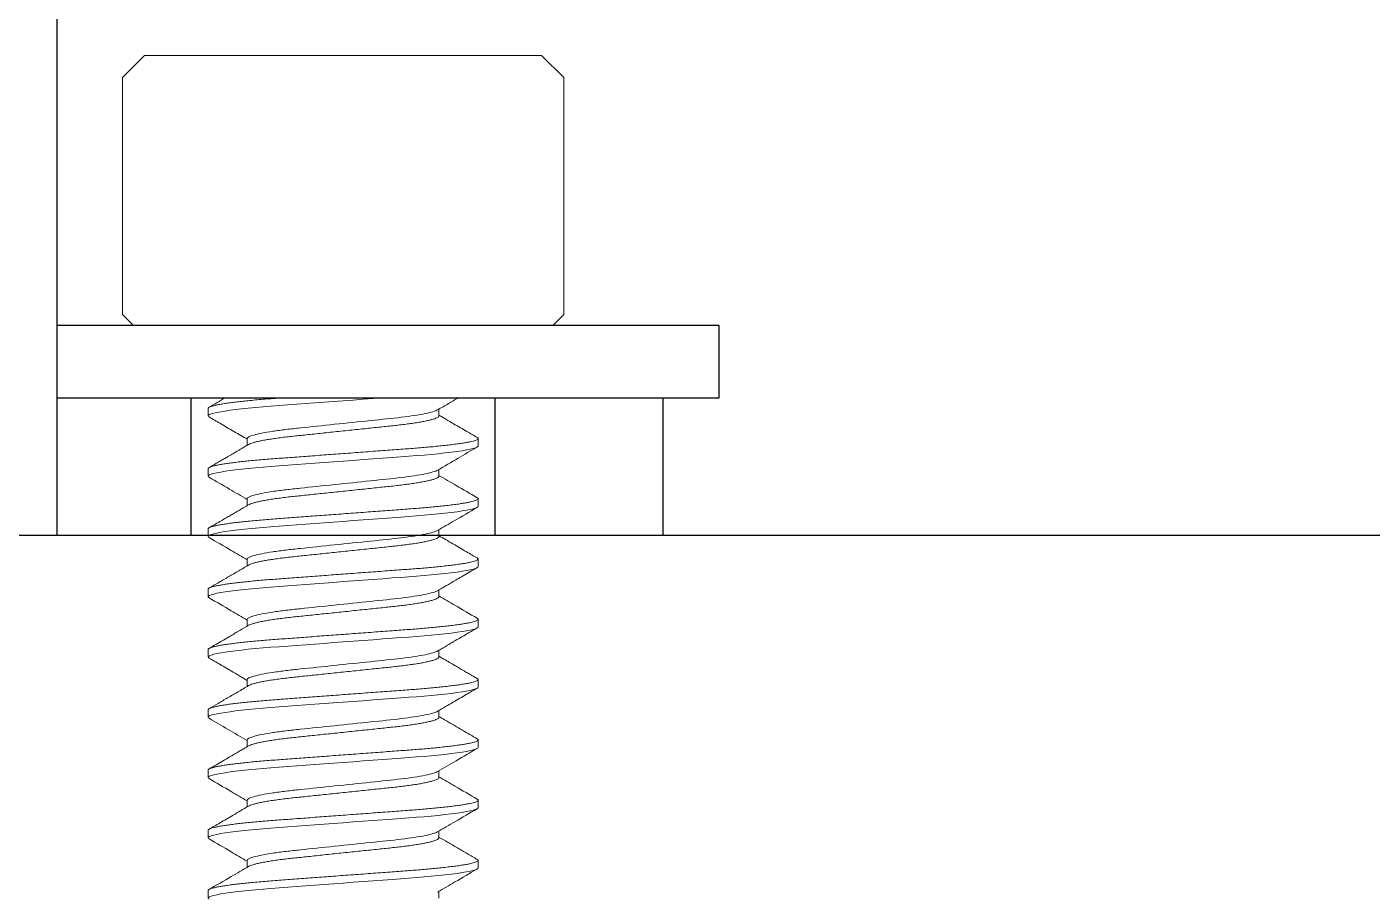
# Model space of a CAD drawing. Header units: inches. Extents: x 1.3 to 19.8, y 1.7 to 13.
# Drawn here: x 13.588 to 14.146, y 10.399 to 10.758 of the extents above; entities that cross this region are included whole.
import ezdxf

# ---------------------------------------------------------------- set-up
doc = ezdxf.new("R2010")
doc.units = ezdxf.units.IN
doc.header["$MEASUREMENT"] = 0
doc.linetypes.add('SLD-Solid', pattern=[0])
doc.layers.add('Fastener', color=134, linetype='Continuous')
doc.layers.add('Solenoid', color=6, linetype='Continuous')

msp = doc.modelspace()

# ---------------------------------------------------------------- linework, layer by layer
at = {"layer": 'Fastener', "linetype": 'SLD-Solid', "lineweight": 15}
for p, q in [((13.63689, 10.74617), (13.62774, 10.73702)), ((13.63689, 10.74617), (13.71924, 10.74617)), ((13.71924, 10.74617), (13.80159, 10.74617)), ((13.81074, 10.73702), (13.80159, 10.74617)), ((13.62774, 10.73702), (13.62774, 10.63874)), ((13.81074, 10.63874), (13.81074, 10.73702)), ((13.62774, 10.63874), (13.63231, 10.63417)), ((13.80616, 10.63417), (13.81074, 10.63874)), ((13.71924, 10.63417), (13.63231, 10.63417)), ((13.80616, 10.63417), (13.71924, 10.63417)), ((13.66324, 10.59979), (13.66324, 10.59667)), ((13.759, 10.59667), (13.759, 10.59948)), ((13.67948, 10.58729), (13.67948, 10.58447)), ((13.77524, 10.58417), (13.77524, 10.58729)), ((13.66324, 10.57479), (13.66324, 10.57167)), ((13.759, 10.57167), (13.759, 10.57448)), ((13.67948, 10.56229), (13.67948, 10.55947)), ((13.77524, 10.55917), (13.77524, 10.56229)), ((13.66324, 10.54979), (13.66324, 10.54667)), ((13.759, 10.54667), (13.759, 10.54948)), ((13.67948, 10.53729), (13.67948, 10.53447)), ((13.77524, 10.53417), (13.77524, 10.53729)), ((13.66324, 10.52479), (13.66324, 10.52167)), ((13.759, 10.52167), (13.759, 10.52449)), ((13.67948, 10.51229), (13.67948, 10.50947)), ((13.77524, 10.50917), (13.77524, 10.51229)), ((13.66324, 10.49979), (13.66324, 10.49667)), ((13.759, 10.49667), (13.759, 10.49949)), ((13.67948, 10.48729), (13.67948, 10.48447)), ((13.77524, 10.48417), (13.77524, 10.48729)), ((13.66324, 10.47479), (13.66324, 10.47167)), ((13.759, 10.47167), (13.759, 10.47448)), ((13.67948, 10.46229), (13.67948, 10.45947)), ((13.77524, 10.45917), (13.77524, 10.46229)), ((13.66324, 10.44979), (13.66324, 10.44667)), ((13.759, 10.44667), (13.759, 10.44948)), ((13.67948, 10.43729), (13.67948, 10.43447)), ((13.77524, 10.43417), (13.77524, 10.43729)), ((13.66324, 10.42479), (13.66324, 10.42167)), ((13.759, 10.42167), (13.759, 10.42448)), ((13.67948, 10.41229), (13.67948, 10.40947)), ((13.77524, 10.40917), (13.77524, 10.41229)), ((13.66324, 10.39979), (13.66324, 10.39667)), ((13.759, 10.39667), (13.759, 10.39948))]:
    msp.add_line(p, q, dxfattribs=at)
at = {"layer": 'Fastener'}
for p, q in [((13.87524, 10.63417), (13.60062, 10.63417)), ((13.87524, 10.60417), (13.87524, 10.63417)), ((13.60062, 10.60417), (13.87524, 10.60417))]:
    msp.add_line(p, q, dxfattribs=at)
at = {"layer": 'Fastener', "linetype": 'SLD-Solid', "lineweight": 15, "flags": 128}
for points in [[(13.66365, 10.59623), (13.66336, 10.59642), (13.66324, 10.59667), (13.66338, 10.59692), (13.66381, 10.5972), (13.66453, 10.59748), (13.66556, 10.59778), (13.66689, 10.59808), (13.66852, 10.59839), (13.67033, 10.59869), (13.67238, 10.59898), (13.67466, 10.59927), (13.67715, 10.59956), (13.67982, 10.59985), (13.68284, 10.60014), (13.68602, 10.60042), (13.68931, 10.60069), (13.69271, 10.60094), (13.69629, 10.60121), (13.70003, 10.60149), (13.70371, 10.60176), (13.70749, 10.60204), (13.71136, 10.60233), (13.71528, 10.60262), (13.71924, 10.60292), (13.72344, 10.60323), (13.7276, 10.60354), (13.73169, 10.60384), (13.73568, 10.60414), (13.73604, 10.60417)], [(13.66365, 10.57123), (13.66336, 10.57142), (13.66324, 10.57167), (13.66338, 10.57192), (13.66381, 10.5722), (13.66453, 10.57248), (13.66556, 10.57278), (13.66689, 10.57308), (13.66852, 10.57339), (13.67033, 10.57369), (13.67238, 10.57398), (13.67466, 10.57427), (13.67715, 10.57456), (13.67982, 10.57485), (13.68284, 10.57514), (13.68602, 10.57542), (13.68931, 10.57569), (13.69271, 10.57594), (13.69629, 10.57621), (13.70003, 10.57649), (13.70371, 10.57676), (13.70749, 10.57704), (13.71136, 10.57733), (13.71528, 10.57762), (13.71924, 10.57792), (13.72344, 10.57823), (13.7276, 10.57854), (13.73169, 10.57884), (13.73568, 10.57914), (13.73953, 10.57943), (13.74323, 10.5797), (13.74656, 10.57995), (13.74974, 10.58019), (13.75283, 10.58044), (13.75581, 10.58071), (13.75866, 10.58099), (13.76149, 10.58129), (13.76411, 10.58159), (13.76649, 10.5819), (13.76861, 10.58222), (13.77045, 10.58253), (13.772, 10.58283), (13.77318, 10.58312), (13.77409, 10.5834), (13.77474, 10.58366), (13.77512, 10.58392), (13.77524, 10.58417), (13.77524, 10.58417)], [(13.66365, 10.54623), (13.66336, 10.54642), (13.66324, 10.54667), (13.66338, 10.54692), (13.66381, 10.5472), (13.66453, 10.54748), (13.66556, 10.54778), (13.66689, 10.54808), (13.66852, 10.54839), (13.67033, 10.54869), (13.67238, 10.54898), (13.67466, 10.54927), (13.67715, 10.54956), (13.67982, 10.54985), (13.68284, 10.55014), (13.68602, 10.55042), (13.68931, 10.55069), (13.69271, 10.55094), (13.69629, 10.55121), (13.70003, 10.55149), (13.70371, 10.55176), (13.70749, 10.55204), (13.71136, 10.55233), (13.71528, 10.55262), (13.71924, 10.55292), (13.72344, 10.55323), (13.7276, 10.55354), (13.73169, 10.55384), (13.73568, 10.55414), (13.73953, 10.55443), (13.74323, 10.5547), (13.74656, 10.55495), (13.74974, 10.55519), (13.75283, 10.55544), (13.75581, 10.55571), (13.75866, 10.55599), (13.76149, 10.55629), (13.76411, 10.55659), (13.76649, 10.5569), (13.76861, 10.55722), (13.77045, 10.55753), (13.772, 10.55783), (13.77318, 10.55812), (13.77409, 10.5584), (13.77474, 10.55866), (13.77512, 10.55892), (13.77524, 10.55917), (13.77524, 10.55917)], [(13.66365, 10.52123), (13.66336, 10.52142), (13.66324, 10.52167), (13.66338, 10.52192), (13.66381, 10.5222), (13.66453, 10.52248), (13.66556, 10.52278), (13.66689, 10.52308), (13.66852, 10.52339), (13.67033, 10.52369), (13.67238, 10.52398), (13.67466, 10.52427), (13.67715, 10.52456), (13.67982, 10.52485), (13.68284, 10.52514), (13.68602, 10.52542), (13.68931, 10.52569), (13.69271, 10.52594), (13.69629, 10.52621), (13.70003, 10.52649), (13.70371, 10.52676), (13.70749, 10.52704), (13.71136, 10.52733), (13.71528, 10.52762), (13.71924, 10.52792), (13.72344, 10.52823), (13.7276, 10.52854), (13.73169, 10.52884), (13.73568, 10.52914), (13.73953, 10.52943), (13.74323, 10.5297), (13.74656, 10.52995), (13.74974, 10.53019), (13.75283, 10.53044), (13.75581, 10.53071), (13.75866, 10.53099), (13.76149, 10.53129), (13.76411, 10.53159), (13.76649, 10.5319), (13.76861, 10.53222), (13.77045, 10.53253), (13.772, 10.53283), (13.77318, 10.53312), (13.77409, 10.5334), (13.77474, 10.53366), (13.77512, 10.53392), (13.77524, 10.53417), (13.77524, 10.53417)], [(13.66365, 10.49623), (13.66336, 10.49642), (13.66324, 10.49667), (13.66338, 10.49692), (13.66381, 10.4972), (13.66453, 10.49748), (13.66556, 10.49778), (13.66689, 10.49808), (13.66852, 10.49839), (13.67033, 10.49869), (13.67238, 10.49898), (13.67466, 10.49927), (13.67715, 10.49956), (13.67982, 10.49985), (13.68284, 10.50014), (13.68602, 10.50042), (13.68931, 10.50069), (13.69271, 10.50094), (13.69629, 10.50121), (13.70003, 10.50149), (13.70371, 10.50176), (13.70749, 10.50204), (13.71136, 10.50233), (13.71528, 10.50262), (13.71924, 10.50292), (13.72344, 10.50323), (13.7276, 10.50354), (13.73169, 10.50384), (13.73568, 10.50414), (13.73953, 10.50443), (13.74323, 10.5047), (13.74656, 10.50495), (13.74974, 10.50519), (13.75283, 10.50544), (13.75581, 10.50571), (13.75866, 10.50599), (13.76149, 10.50629), (13.76411, 10.50659), (13.76649, 10.5069), (13.76861, 10.50722), (13.77045, 10.50753), (13.772, 10.50783), (13.77318, 10.50812), (13.77409, 10.5084), (13.77474, 10.50866), (13.77512, 10.50892), (13.77524, 10.50917), (13.77524, 10.50917)], [(13.66365, 10.47123), (13.66336, 10.47142), (13.66324, 10.47167), (13.66338, 10.47192), (13.66381, 10.4722), (13.66453, 10.47248), (13.66556, 10.47278), (13.66689, 10.47308), (13.66852, 10.47339), (13.67033, 10.47369), (13.67238, 10.47398), (13.67466, 10.47427), (13.67715, 10.47456), (13.67982, 10.47485), (13.68284, 10.47514), (13.68602, 10.47542), (13.68931, 10.47569), (13.69271, 10.47594), (13.69629, 10.47621), (13.70003, 10.47649), (13.70371, 10.47676), (13.70749, 10.47704), (13.71136, 10.47733), (13.71528, 10.47762), (13.71924, 10.47792), (13.72344, 10.47823), (13.7276, 10.47854), (13.73169, 10.47884), (13.73568, 10.47914), (13.73953, 10.47943), (13.74323, 10.4797), (13.74656, 10.47995), (13.74974, 10.48019), (13.75283, 10.48044), (13.75581, 10.48071), (13.75866, 10.48099), (13.76149, 10.48129), (13.76411, 10.48159), (13.76649, 10.4819), (13.76861, 10.48222), (13.77045, 10.48253), (13.772, 10.48283), (13.77318, 10.48312), (13.77409, 10.4834), (13.77474, 10.48366), (13.77512, 10.48392), (13.77524, 10.48417), (13.77524, 10.48417)], [(13.66365, 10.44623), (13.66336, 10.44642), (13.66324, 10.44667), (13.66338, 10.44692), (13.66381, 10.4472), (13.66453, 10.44748), (13.66556, 10.44778), (13.66689, 10.44808), (13.66852, 10.44839), (13.67033, 10.44869), (13.67238, 10.44898), (13.67466, 10.44927), (13.67715, 10.44956), (13.67982, 10.44985), (13.68284, 10.45014), (13.68602, 10.45042), (13.68931, 10.45069), (13.69271, 10.45094), (13.69629, 10.45121), (13.70003, 10.45149), (13.70371, 10.45176), (13.70749, 10.45204), (13.71136, 10.45233), (13.71528, 10.45262), (13.71924, 10.45292), (13.72344, 10.45323), (13.7276, 10.45354), (13.73169, 10.45384), (13.73568, 10.45414), (13.73953, 10.45443), (13.74323, 10.4547), (13.74656, 10.45495), (13.74974, 10.45519), (13.75283, 10.45544), (13.75581, 10.45571), (13.75866, 10.45599), (13.76149, 10.45629), (13.76411, 10.45659), (13.76649, 10.4569), (13.76861, 10.45722), (13.77045, 10.45753), (13.772, 10.45783), (13.77318, 10.45812), (13.77409, 10.4584), (13.77474, 10.45866), (13.77512, 10.45892), (13.77524, 10.45917), (13.77524, 10.45917)], [(13.66365, 10.42123), (13.66336, 10.42142), (13.66324, 10.42167), (13.66338, 10.42192), (13.66381, 10.4222), (13.66453, 10.42248), (13.66556, 10.42278), (13.66689, 10.42308), (13.66852, 10.42339), (13.67033, 10.42369), (13.67238, 10.42398), (13.67466, 10.42427), (13.67715, 10.42456), (13.67982, 10.42485), (13.68284, 10.42514), (13.68602, 10.42542), (13.68931, 10.42569), (13.69271, 10.42594), (13.69629, 10.42621), (13.70003, 10.42649), (13.70371, 10.42676), (13.70749, 10.42704), (13.71136, 10.42733), (13.71528, 10.42762), (13.71924, 10.42792), (13.72344, 10.42823), (13.7276, 10.42854), (13.73169, 10.42884), (13.73568, 10.42914), (13.73953, 10.42943), (13.74323, 10.4297), (13.74656, 10.42995), (13.74974, 10.43019), (13.75283, 10.43044), (13.75581, 10.43071), (13.75866, 10.43099), (13.76149, 10.43129), (13.76411, 10.43159), (13.76649, 10.4319), (13.76861, 10.43222), (13.77045, 10.43253), (13.772, 10.43283), (13.77318, 10.43312), (13.77409, 10.4334), (13.77474, 10.43366), (13.77512, 10.43392), (13.77524, 10.43417), (13.77524, 10.43417)], [(13.66365, 10.39623), (13.66336, 10.39642), (13.66324, 10.39667), (13.66338, 10.39692), (13.66381, 10.3972), (13.66453, 10.39748), (13.66556, 10.39778), (13.66689, 10.39808), (13.66852, 10.39839), (13.67033, 10.39869), (13.67238, 10.39898), (13.67466, 10.39927), (13.67715, 10.39956), (13.67982, 10.39985), (13.68284, 10.40014), (13.68602, 10.40042), (13.68931, 10.40069), (13.69271, 10.40094), (13.69629, 10.40121), (13.70003, 10.40149), (13.70371, 10.40176), (13.70749, 10.40204), (13.71136, 10.40233), (13.71528, 10.40262), (13.71924, 10.40292), (13.72344, 10.40323), (13.7276, 10.40354), (13.73169, 10.40384), (13.73568, 10.40414), (13.73953, 10.40443), (13.74323, 10.4047), (13.74656, 10.40495), (13.74974, 10.40519), (13.75283, 10.40544), (13.75581, 10.40571), (13.75866, 10.40599), (13.76149, 10.40629), (13.76411, 10.40659), (13.76649, 10.4069), (13.76861, 10.40722), (13.77045, 10.40753), (13.772, 10.40783), (13.77318, 10.40812), (13.77409, 10.4084), (13.77474, 10.40866), (13.77512, 10.40892), (13.77524, 10.40917), (13.77524, 10.40917)]]:
    msp.add_lwpolyline(points, dxfattribs=at)
at = {"layer": 'Fastener', "linetype": 'SLD-Solid', "lineweight": 15}
for points, knots in [([(13.66324, 10.59979), (13.66327, 10.59988), (13.66332, 10.60005), (13.66376, 10.60032), (13.66449, 10.60061), (13.66552, 10.6009), (13.66685, 10.60121), (13.66845, 10.60151), (13.67029, 10.60181), (13.67234, 10.60211), (13.67462, 10.6024), (13.6771, 10.60269), (13.67984, 10.60298), (13.6828, 10.60326), (13.68597, 10.60354), (13.68927, 10.60381), (13.69199, 10.60401), (13.6936, 10.60413), (13.69404, 10.60417)], [0, 0, 0, 0, 0.021662, 0.0436855, 0.0660212, 0.0886149, 0.1114084, 0.1343402, 0.1560315, 0.1777344, 0.1993942, 0.2209568, 0.2423695, 0.2648595, 0.2870678, 0.3089421, 0.33051, 0.3387077, 0.3387077, 0.3387077, 0.3387077]), ([(13.75844, 10.59916), (13.75994, 10.60003), (13.76279, 10.6017), (13.76565, 10.60337), (13.76702, 10.60417)], [0, 0, 0, 0, 0.2735344, 0.5226997, 0.5226997, 0.5226997, 0.5226997]), ([(13.66363, 10.59623), (13.6644, 10.59578), (13.66599, 10.59485), (13.66847, 10.59341), (13.67112, 10.59187), (13.67394, 10.59022), (13.67675, 10.58858), (13.67861, 10.58749), (13.67948, 10.58698)], [0, 0, 0, 0, 0.145434, 0.301781, 0.469006, 0.647064, 0.835911, 1, 1, 1, 1]), ([(13.67948, 10.58729), (13.67948, 10.58772), (13.68034, 10.58821), (13.68394, 10.58925), (13.68667, 10.58979), (13.69174, 10.59055), (13.69358, 10.59079), (13.69745, 10.59126), (13.69945, 10.59147), (13.70587, 10.59214), (13.71073, 10.59265), (13.72074, 10.5937), (13.72586, 10.59423), (13.73531, 10.59522), (13.73951, 10.59563), (13.74721, 10.59657), (13.75065, 10.59709), (13.75586, 10.59815), (13.75762, 10.59868), (13.75844, 10.59916)], [0, 0, 0, 0, 0.125, 0.125, 0.25, 0.25, 0.3125, 0.3125, 0.375, 0.375, 0.5, 0.5, 0.625, 0.625, 0.75, 0.75, 0.875, 0.875, 1, 1, 1, 1]), ([(13.68004, 10.5848), (13.68005, 10.5848), (13.6802, 10.58492), (13.68078, 10.58516), (13.68181, 10.58552), (13.68318, 10.58589), (13.68481, 10.58626), (13.68671, 10.58663), (13.68885, 10.58699), (13.69122, 10.58735), (13.69379, 10.58769), (13.69653, 10.58803), (13.6994, 10.58834), (13.70242, 10.58865), (13.70558, 10.58898), (13.70887, 10.58933), (13.71226, 10.58968), (13.71573, 10.59005), (13.71926, 10.59042), (13.72281, 10.59079), (13.72634, 10.59116), (13.72979, 10.59152), (13.73311, 10.59187), (13.73626, 10.5922), (13.73923, 10.59251), (13.74205, 10.59282), (13.74473, 10.59314), (13.74729, 10.59349), (13.74967, 10.59385), (13.75184, 10.59422), (13.75376, 10.59459), (13.7554, 10.59497), (13.75674, 10.59533), (13.75777, 10.59569), (13.75848, 10.59603), (13.75892, 10.59636), (13.75898, 10.59656), (13.759, 10.59667)], [0, 0, 0, 0, 0.0011037, 0.0306617, 0.060576, 0.0907305, 0.1204632, 0.1501923, 0.1797998, 0.2091707, 0.2387189, 0.2678013, 0.2963216, 0.3248703, 0.3539772, 0.3830139, 0.4123936, 0.4420065, 0.4717374, 0.5020078, 0.5321537, 0.5620535, 0.5915919, 0.620662, 0.6486647, 0.6767023, 0.7052794, 0.7343041, 0.7642111, 0.7943614, 0.8246333, 0.8549021, 0.8850435, 0.9144055, 0.9434181, 0.9719801, 1, 1, 1, 1]), ([(13.77485, 10.58773), (13.77418, 10.58812), (13.77273, 10.58896), (13.77043, 10.5903), (13.76783, 10.59181), (13.76495, 10.59349), (13.76198, 10.59523), (13.75996, 10.59641), (13.759, 10.59697)], [0, 0, 0, 0, 0.127459, 0.273038, 0.43669, 0.618357, 0.817973, 1, 1, 1, 1]), ([(13.66324, 10.57479), (13.66327, 10.57488), (13.66332, 10.57505), (13.66376, 10.57532), (13.66449, 10.57561), (13.66552, 10.5759), (13.66685, 10.57621), (13.66845, 10.57651), (13.67029, 10.57681), (13.67234, 10.57711), (13.67462, 10.5774), (13.6771, 10.57769), (13.67984, 10.57798), (13.6828, 10.57826), (13.68597, 10.57854), (13.68927, 10.57881), (13.6927, 10.57907), (13.69629, 10.57933), (13.69996, 10.57961), (13.70371, 10.57988), (13.70749, 10.58017), (13.71136, 10.58045), (13.71528, 10.58075), (13.71932, 10.58105), (13.72344, 10.58135), (13.7276, 10.58166), (13.73169, 10.58197), (13.73568, 10.58226), (13.73953, 10.58255), (13.74317, 10.58282), (13.74657, 10.58307), (13.74978, 10.58331), (13.75287, 10.58357), (13.75585, 10.58383), (13.75876, 10.58412), (13.76154, 10.58441), (13.76416, 10.58472), (13.76654, 10.58503), (13.76866, 10.58534), (13.7705, 10.58565), (13.77201, 10.58595), (13.77322, 10.58624), (13.77413, 10.58652), (13.77478, 10.58679), (13.77516, 10.58705), (13.77528, 10.5873), (13.77518, 10.58752), (13.77492, 10.58767), (13.77482, 10.58773)], [0, 0, 0, 0, 0.021662, 0.043686, 0.066022, 0.088616, 0.11141, 0.134342, 0.156034, 0.177737, 0.199398, 0.220961, 0.242374, 0.264864, 0.287073, 0.308947, 0.330516, 0.352339, 0.374503, 0.395667, 0.417042, 0.438577, 0.460221, 0.48192, 0.504932, 0.527878, 0.550696, 0.573322, 0.595699, 0.61777, 0.638257, 0.658614, 0.679288, 0.700253, 0.721466, 0.744181, 0.767062, 0.790044, 0.813064, 0.836056, 0.858955, 0.880405, 0.901664, 0.922686, 0.943424, 0.963839, 0.985501, 1, 1, 1, 1]), ([(13.68004, 10.5848), (13.67949, 10.58448), (13.67847, 10.58388), (13.67706, 10.58306), (13.6759, 10.58238), (13.67497, 10.58183), (13.67428, 10.58143), (13.67371, 10.5811), (13.67308, 10.58073), (13.67221, 10.58022), (13.67104, 10.57954), (13.66959, 10.5787), (13.66785, 10.57769), (13.66584, 10.57651), (13.6644, 10.57568), (13.66363, 10.57523)], [0, 0, 0, 0, 0.10074, 0.186625, 0.257628, 0.313728, 0.356495, 0.384119, 0.41754, 0.471645, 0.542917, 0.63137, 0.737019, 0.859887, 1, 1, 1, 1]), ([(13.75844, 10.57416), (13.76126, 10.5758), (13.76673, 10.579), (13.7722, 10.58219), (13.77485, 10.58373)], [0, 0, 0, 0, 0.515851, 1, 1, 1, 1]), ([(13.67948, 10.56229), (13.67948, 10.56272), (13.68034, 10.56321), (13.68394, 10.56425), (13.68667, 10.56479), (13.69174, 10.56555), (13.69358, 10.56579), (13.69745, 10.56626), (13.69945, 10.56647), (13.70586, 10.56714), (13.71073, 10.56765), (13.72073, 10.5687), (13.72586, 10.56923), (13.73531, 10.57022), (13.73951, 10.57063), (13.74721, 10.57157), (13.75065, 10.57209), (13.75586, 10.57315), (13.75762, 10.57368), (13.75844, 10.57416)], [0, 0, 0, 0, 0.125, 0.125, 0.25, 0.25, 0.3125, 0.3125, 0.375, 0.375, 0.5, 0.5, 0.625, 0.625, 0.75, 0.75, 0.875, 0.875, 1, 1, 1, 1]), ([(13.66363, 10.57123), (13.66645, 10.56959), (13.67174, 10.56651), (13.67702, 10.56342), (13.67948, 10.56198)], [0, 0, 0, 0, 0.533694, 1, 1, 1, 1]), ([(13.68005, 10.5598), (13.68005, 10.5598), (13.6802, 10.55992), (13.68078, 10.56016), (13.68181, 10.56052), (13.68318, 10.56089), (13.68481, 10.56126), (13.68671, 10.56163), (13.68885, 10.56199), (13.69122, 10.56235), (13.69379, 10.56269), (13.69653, 10.56303), (13.6994, 10.56334), (13.70242, 10.56365), (13.70558, 10.56398), (13.70887, 10.56433), (13.71226, 10.56468), (13.71573, 10.56505), (13.71926, 10.56542), (13.72281, 10.56579), (13.72634, 10.56616), (13.72979, 10.56652), (13.73311, 10.56687), (13.73626, 10.5672), (13.73923, 10.56751), (13.74205, 10.56782), (13.74473, 10.56814), (13.74729, 10.56849), (13.74967, 10.56885), (13.75184, 10.56922), (13.75376, 10.56959), (13.7554, 10.56997), (13.75674, 10.57033), (13.75777, 10.57069), (13.75848, 10.57103), (13.75892, 10.57136), (13.75898, 10.57156), (13.759, 10.57167)], [0, 0, 0, 0, 0.0010211, 0.0305816, 0.0604983, 0.0906554, 0.1203905, 0.1501221, 0.179732, 0.2091053, 0.238656, 0.2677408, 0.2962634, 0.3248145, 0.3539238, 0.3829629, 0.412345, 0.4419604, 0.4716938, 0.5019667, 0.532115, 0.5620173, 0.5915582, 0.6206306, 0.6486357, 0.6766756, 0.705255, 0.7342821, 0.7641916, 0.7943444, 0.8246187, 0.8548902, 0.885034, 0.9143984, 0.9434134, 0.9719777, 1, 1, 1, 1]), ([(13.77485, 10.56273), (13.77195, 10.56442), (13.76666, 10.56749), (13.76138, 10.57058), (13.759, 10.57197)], [0, 0, 0, 0, 0.549896, 1, 1, 1, 1]), ([(13.66324, 10.54979), (13.66327, 10.54988), (13.66332, 10.55005), (13.66376, 10.55032), (13.66449, 10.55061), (13.66552, 10.5509), (13.66685, 10.55121), (13.66845, 10.55151), (13.67029, 10.55181), (13.67234, 10.55211), (13.67462, 10.5524), (13.6771, 10.55269), (13.67984, 10.55298), (13.6828, 10.55326), (13.68597, 10.55354), (13.68927, 10.55381), (13.6927, 10.55407), (13.69629, 10.55433), (13.69996, 10.55461), (13.70371, 10.55488), (13.70749, 10.55517), (13.71136, 10.55545), (13.71528, 10.55575), (13.71932, 10.55605), (13.72344, 10.55635), (13.7276, 10.55666), (13.73169, 10.55697), (13.73568, 10.55726), (13.73953, 10.55755), (13.74317, 10.55782), (13.74657, 10.55807), (13.74978, 10.55831), (13.75287, 10.55857), (13.75585, 10.55883), (13.75876, 10.55912), (13.76154, 10.55941), (13.76416, 10.55972), (13.76654, 10.56003), (13.76866, 10.56034), (13.7705, 10.56065), (13.77201, 10.56095), (13.77322, 10.56124), (13.77413, 10.56152), (13.77478, 10.56179), (13.77516, 10.56205), (13.77528, 10.5623), (13.77518, 10.56252), (13.77492, 10.56267), (13.77482, 10.56273)], [0, 0, 0, 0, 0.021664, 0.043689, 0.066026, 0.088621, 0.111416, 0.13435, 0.156042, 0.177747, 0.199408, 0.220972, 0.242386, 0.264878, 0.287088, 0.308963, 0.330533, 0.352357, 0.374522, 0.395687, 0.417063, 0.4386, 0.460245, 0.481945, 0.504958, 0.527906, 0.550725, 0.573352, 0.59573, 0.617802, 0.63829, 0.658649, 0.679323, 0.700289, 0.721503, 0.74422, 0.767102, 0.790086, 0.813107, 0.8361, 0.859, 0.880451, 0.901711, 0.922734, 0.943473, 0.963889, 0.985553, 1, 1, 1, 1]), ([(13.68004, 10.5598), (13.67964, 10.55957), (13.6789, 10.55913), (13.67784, 10.55851), (13.67692, 10.55798), (13.67614, 10.55752), (13.67544, 10.55711), (13.67472, 10.55669), (13.67373, 10.55611), (13.67239, 10.55533), (13.67064, 10.55431), (13.66858, 10.55311), (13.66621, 10.55173), (13.66452, 10.55075), (13.66363, 10.55023)], [0, 0, 0, 0, 0.0726126, 0.1368827, 0.1927979, 0.2403477, 0.2796129, 0.3211904, 0.3723655, 0.4601493, 0.5667815, 0.6922831, 0.8366798, 1, 1, 1, 1]), ([(13.75844, 10.54916), (13.76075, 10.55051), (13.76621, 10.5537), (13.77169, 10.55689), (13.77485, 10.55873)], [0, 0, 0, 0, 0.422079, 1, 1, 1, 1]), ([(13.66363, 10.54623), (13.66671, 10.54444), (13.67199, 10.54136), (13.67727, 10.53827), (13.67948, 10.53698)], [0, 0, 0, 0, 0.58233, 1, 1, 1, 1]), ([(13.67948, 10.53729), (13.67948, 10.53772), (13.68034, 10.53821), (13.68394, 10.53924), (13.68667, 10.53979), (13.69174, 10.54055), (13.69358, 10.54079), (13.69745, 10.54126), (13.69945, 10.54147), (13.70586, 10.54214), (13.71072, 10.54265), (13.72073, 10.5437), (13.72586, 10.54423), (13.73531, 10.54522), (13.73951, 10.54563), (13.74721, 10.54657), (13.75065, 10.54709), (13.75586, 10.54815), (13.75762, 10.54868), (13.75844, 10.54916)], [0, 0, 0, 0, 0.125, 0.125, 0.25, 0.25, 0.3125, 0.3125, 0.375, 0.375, 0.5, 0.5, 0.625, 0.625, 0.75, 0.75, 0.875, 0.875, 1, 1, 1, 1]), ([(13.68004, 10.5348), (13.68005, 10.5348), (13.6802, 10.53492), (13.68078, 10.53516), (13.68181, 10.53552), (13.68318, 10.53589), (13.68481, 10.53626), (13.68671, 10.53663), (13.68885, 10.53699), (13.69122, 10.53735), (13.69379, 10.53769), (13.69653, 10.53803), (13.6994, 10.53834), (13.70242, 10.53865), (13.70558, 10.53898), (13.70887, 10.53933), (13.71226, 10.53968), (13.71573, 10.54005), (13.71926, 10.54042), (13.72281, 10.54079), (13.72634, 10.54116), (13.72979, 10.54152), (13.73311, 10.54187), (13.73626, 10.5422), (13.73923, 10.54251), (13.74205, 10.54282), (13.74473, 10.54314), (13.74729, 10.54349), (13.74967, 10.54385), (13.75184, 10.54422), (13.75376, 10.54459), (13.7554, 10.54497), (13.75674, 10.54533), (13.75777, 10.54569), (13.75848, 10.54603), (13.75892, 10.54636), (13.75898, 10.54656), (13.759, 10.54667)], [0, 0, 0, 0, 0.001056, 0.030616, 0.060531, 0.090687, 0.120421, 0.150152, 0.179761, 0.209133, 0.238683, 0.267767, 0.296288, 0.324838, 0.353947, 0.382985, 0.412366, 0.44198, 0.471712, 0.501984, 0.532132, 0.562033, 0.591573, 0.620644, 0.648648, 0.676687, 0.705265, 0.734291, 0.7642, 0.794352, 0.824625, 0.854895, 0.885038, 0.914401, 0.943415, 0.971979, 1, 1, 1, 1]), ([(13.77485, 10.53773), (13.77413, 10.53815), (13.77261, 10.53903), (13.77022, 10.54043), (13.76759, 10.54195), (13.76474, 10.54362), (13.76185, 10.5453), (13.75991, 10.54644), (13.759, 10.54697)], [0, 0, 0, 0, 0.1366309, 0.2877085, 0.4531892, 0.6330276, 0.827174, 1, 1, 1, 1]), ([(13.66324, 10.52479), (13.66327, 10.52488), (13.66332, 10.52505), (13.66376, 10.52532), (13.66449, 10.52561), (13.66552, 10.5259), (13.66685, 10.52621), (13.66845, 10.52651), (13.67029, 10.52681), (13.67234, 10.52711), (13.67462, 10.5274), (13.6771, 10.52769), (13.67984, 10.52798), (13.6828, 10.52826), (13.68597, 10.52854), (13.68927, 10.52881), (13.6927, 10.52907), (13.69629, 10.52933), (13.69996, 10.52961), (13.70371, 10.52988), (13.70749, 10.53017), (13.71136, 10.53045), (13.71528, 10.53075), (13.71932, 10.53105), (13.72344, 10.53135), (13.7276, 10.53166), (13.73169, 10.53197), (13.73568, 10.53226), (13.73953, 10.53255), (13.74317, 10.53282), (13.74657, 10.53307), (13.74978, 10.53331), (13.75287, 10.53357), (13.75585, 10.53383), (13.75876, 10.53412), (13.76154, 10.53441), (13.76416, 10.53472), (13.76654, 10.53503), (13.76866, 10.53534), (13.7705, 10.53565), (13.77201, 10.53595), (13.77322, 10.53624), (13.77413, 10.53652), (13.77478, 10.53679), (13.77516, 10.53705), (13.77528, 10.5373), (13.77518, 10.53752), (13.77492, 10.53767), (13.77482, 10.53773)], [0, 0, 0, 0, 0.021665, 0.043691, 0.06603, 0.088627, 0.111423, 0.134358, 0.156052, 0.177758, 0.199421, 0.220986, 0.242402, 0.264895, 0.287106, 0.308983, 0.330554, 0.35238, 0.374546, 0.395713, 0.41709, 0.438628, 0.460275, 0.481976, 0.504991, 0.52794, 0.55076, 0.573389, 0.595768, 0.617842, 0.638331, 0.658691, 0.679367, 0.700335, 0.72155, 0.744268, 0.767151, 0.790137, 0.813159, 0.836154, 0.859056, 0.880508, 0.901769, 0.922793, 0.943534, 0.963952, 0.985616, 1, 1, 1, 1]), ([(13.68004, 10.5348), (13.67868, 10.534), (13.67595, 10.5324), (13.67184, 10.53001), (13.66773, 10.52762), (13.66499, 10.52602), (13.66362, 10.52523)], [0, 0, 0, 0, 0.2495101, 0.4993295, 0.7494846, 1, 1, 1, 1]), ([(13.75844, 10.52416), (13.75879, 10.52436), (13.75958, 10.52482), (13.76091, 10.5256), (13.76252, 10.52655), (13.76443, 10.52766), (13.76663, 10.52894), (13.76911, 10.53039), (13.77189, 10.532), (13.77383, 10.53313), (13.77485, 10.53373)], [0, 0, 0, 0, 0.06359, 0.144676, 0.24328, 0.359424, 0.493133, 0.644442, 0.813383, 1, 1, 1, 1]), ([(13.67948, 10.51229), (13.67948, 10.51272), (13.68034, 10.51321), (13.68394, 10.51424), (13.68667, 10.51479), (13.69174, 10.51555), (13.69358, 10.51579), (13.69745, 10.51626), (13.69945, 10.51647), (13.70586, 10.51714), (13.71072, 10.51765), (13.72073, 10.5187), (13.72586, 10.51923), (13.73531, 10.52022), (13.73951, 10.52063), (13.74721, 10.52157), (13.75065, 10.52209), (13.75586, 10.52315), (13.75762, 10.52368), (13.75844, 10.52416)], [0, 0, 0, 0, 0.125, 0.125, 0.25, 0.25, 0.3125, 0.3125, 0.375, 0.375, 0.5, 0.5, 0.625, 0.625, 0.75, 0.75, 0.875, 0.875, 1, 1, 1, 1]), ([(13.66363, 10.52123), (13.6667, 10.51944), (13.67199, 10.51636), (13.67727, 10.51327), (13.67948, 10.51198)], [0, 0, 0, 0, 0.582331, 1, 1, 1, 1]), ([(13.68004, 10.5098), (13.68005, 10.5098), (13.6802, 10.50992), (13.68078, 10.51016), (13.68181, 10.51052), (13.68318, 10.51089), (13.68481, 10.51126), (13.68671, 10.51163), (13.68885, 10.51199), (13.69122, 10.51235), (13.69379, 10.51269), (13.69653, 10.51303), (13.6994, 10.51334), (13.70242, 10.51365), (13.70558, 10.51398), (13.70887, 10.51433), (13.71226, 10.51468), (13.71573, 10.51505), (13.71926, 10.51542), (13.72281, 10.51579), (13.72634, 10.51616), (13.72979, 10.51652), (13.73311, 10.51687), (13.73626, 10.5172), (13.73923, 10.51751), (13.74205, 10.51782), (13.74473, 10.51814), (13.74729, 10.51849), (13.74967, 10.51885), (13.75184, 10.51922), (13.75376, 10.51959), (13.7554, 10.51997), (13.75674, 10.52033), (13.75777, 10.52069), (13.75848, 10.52103), (13.75892, 10.52136), (13.75898, 10.52156), (13.759, 10.52167)], [0, 0, 0, 0, 0.0013524, 0.0309032, 0.0608099, 0.090957, 0.1206823, 0.150404, 0.1800041, 0.2093676, 0.2389086, 0.2679837, 0.2964969, 0.3250385, 0.3541381, 0.3831676, 0.41254, 0.4421455, 0.471869, 0.5021319, 0.5322702, 0.5621626, 0.5916936, 0.6207565, 0.6487522, 0.6767829, 0.7053528, 0.7343703, 0.7642699, 0.7944126, 0.8246769, 0.8549383, 0.8850722, 0.9144268, 0.9434322, 0.971987, 1, 1, 1, 1]), ([(13.77485, 10.51273), (13.77177, 10.51452), (13.76649, 10.51759), (13.76121, 10.52068), (13.759, 10.52197)], [0, 0, 0, 0, 0.582232, 1, 1, 1, 1]), ([(13.66324, 10.49979), (13.66327, 10.49988), (13.66332, 10.50005), (13.66376, 10.50032), (13.66449, 10.50061), (13.66552, 10.5009), (13.66685, 10.50121), (13.66845, 10.50151), (13.67029, 10.50181), (13.67234, 10.50211), (13.67462, 10.5024), (13.6771, 10.50269), (13.67984, 10.50298), (13.6828, 10.50326), (13.68597, 10.50354), (13.68927, 10.50381), (13.6927, 10.50407), (13.69629, 10.50433), (13.69996, 10.50461), (13.70371, 10.50488), (13.70749, 10.50517), (13.71136, 10.50545), (13.71528, 10.50575), (13.71932, 10.50605), (13.72344, 10.50635), (13.7276, 10.50666), (13.73169, 10.50697), (13.73568, 10.50726), (13.73953, 10.50755), (13.74317, 10.50782), (13.74657, 10.50807), (13.74978, 10.50831), (13.75287, 10.50857), (13.75585, 10.50883), (13.75876, 10.50912), (13.76154, 10.50941), (13.76416, 10.50972), (13.76654, 10.51003), (13.76866, 10.51034), (13.7705, 10.51065), (13.77201, 10.51095), (13.77322, 10.51124), (13.77413, 10.51152), (13.77478, 10.51179), (13.77516, 10.51205), (13.77528, 10.5123), (13.77518, 10.51252), (13.77492, 10.51267), (13.77482, 10.51273)], [0, 0, 0, 0, 0.021663, 0.043688, 0.066026, 0.088621, 0.111416, 0.134349, 0.156042, 0.177746, 0.199408, 0.220972, 0.242386, 0.264877, 0.287087, 0.308963, 0.330532, 0.352356, 0.374521, 0.395687, 0.417062, 0.438599, 0.460244, 0.481944, 0.504957, 0.527905, 0.550723, 0.573351, 0.595728, 0.617801, 0.638289, 0.658647, 0.679322, 0.700288, 0.721502, 0.744218, 0.7671, 0.790084, 0.813105, 0.836098, 0.858998, 0.880449, 0.901709, 0.922732, 0.943471, 0.963887, 0.985551, 1, 1, 1, 1]), ([(13.68003, 10.5098), (13.67881, 10.50908), (13.67626, 10.50759), (13.67277, 10.50555), (13.66954, 10.50367), (13.66662, 10.50197), (13.66464, 10.50082), (13.66363, 10.50023)], [0, 0, 0, 0, 0.225404, 0.466834, 0.636951, 0.814603, 1, 1, 1, 1]), ([(13.75844, 10.49916), (13.75906, 10.49952), (13.7603, 10.50024), (13.76214, 10.50132), (13.76397, 10.50239), (13.76609, 10.50363), (13.76861, 10.5051), (13.77163, 10.50685), (13.77375, 10.50808), (13.77485, 10.50873)], [0, 0, 0, 0, 0.113896, 0.226128, 0.336684, 0.448715, 0.613776, 0.797523, 1, 1, 1, 1]), ([(13.66363, 10.49623), (13.66435, 10.49581), (13.66587, 10.49492), (13.66826, 10.49353), (13.67089, 10.492), (13.67374, 10.49034), (13.67663, 10.48865), (13.67857, 10.48752), (13.67948, 10.48698)], [0, 0, 0, 0, 0.136601, 0.287661, 0.453138, 0.632983, 0.827147, 1, 1, 1, 1]), ([(13.67948, 10.48729), (13.67948, 10.48772), (13.68034, 10.48821), (13.68394, 10.48924), (13.68667, 10.48979), (13.69174, 10.49055), (13.69358, 10.49079), (13.69745, 10.49126), (13.69945, 10.49147), (13.70586, 10.49214), (13.71072, 10.49265), (13.72073, 10.4937), (13.72586, 10.49423), (13.73531, 10.49522), (13.73951, 10.49563), (13.74721, 10.49657), (13.75065, 10.49709), (13.75586, 10.49815), (13.75762, 10.49868), (13.75844, 10.49916)], [0, 0, 0, 0, 0.125, 0.125, 0.25, 0.25, 0.3125, 0.3125, 0.375, 0.375, 0.5, 0.5, 0.625, 0.625, 0.75, 0.75, 0.875, 0.875, 1, 1, 1, 1]), ([(13.68004, 10.4848), (13.68005, 10.4848), (13.6802, 10.48492), (13.68078, 10.48516), (13.68181, 10.48552), (13.68318, 10.48589), (13.68481, 10.48626), (13.68671, 10.48663), (13.68885, 10.48699), (13.69122, 10.48735), (13.69379, 10.48769), (13.69653, 10.48803), (13.6994, 10.48834), (13.70242, 10.48865), (13.70558, 10.48898), (13.70887, 10.48933), (13.71226, 10.48968), (13.71573, 10.49005), (13.71926, 10.49042), (13.72281, 10.49079), (13.72634, 10.49116), (13.72979, 10.49152), (13.73311, 10.49187), (13.73626, 10.4922), (13.73923, 10.49251), (13.74205, 10.49282), (13.74473, 10.49314), (13.74729, 10.49349), (13.74967, 10.49385), (13.75184, 10.49422), (13.75376, 10.49459), (13.7554, 10.49497), (13.75674, 10.49533), (13.75777, 10.49569), (13.75848, 10.49603), (13.75892, 10.49636), (13.75898, 10.49656), (13.759, 10.49667)], [0, 0, 0, 0, 0.001101, 0.030659, 0.060573, 0.090728, 0.120461, 0.15019, 0.179798, 0.209169, 0.238717, 0.267799, 0.29632, 0.324869, 0.353975, 0.383012, 0.412392, 0.442005, 0.471736, 0.502007, 0.532152, 0.562052, 0.591591, 0.620661, 0.648664, 0.676701, 0.705279, 0.734303, 0.764211, 0.794361, 0.824633, 0.854902, 0.885043, 0.914405, 0.943418, 0.97198, 1, 1, 1, 1]), ([(13.77485, 10.48773), (13.77438, 10.488), (13.7735, 10.48851), (13.77229, 10.48922), (13.77129, 10.4898), (13.77043, 10.4903), (13.76958, 10.4908), (13.76851, 10.49142), (13.76711, 10.49224), (13.76536, 10.49326), (13.76331, 10.49445), (13.76116, 10.49571), (13.75969, 10.49657), (13.759, 10.49697)], [0, 0, 0, 0, 0.089385, 0.165669, 0.228862, 0.278973, 0.328163, 0.390338, 0.482091, 0.592515, 0.721573, 0.869223, 1, 1, 1, 1]), ([(13.66324, 10.47479), (13.66327, 10.47488), (13.66332, 10.47505), (13.66376, 10.47532), (13.66449, 10.47561), (13.66552, 10.4759), (13.66685, 10.47621), (13.66845, 10.47651), (13.67029, 10.47681), (13.67234, 10.47711), (13.67462, 10.4774), (13.6771, 10.47769), (13.67984, 10.47798), (13.6828, 10.47826), (13.68597, 10.47854), (13.68927, 10.47881), (13.6927, 10.47907), (13.69629, 10.47933), (13.69996, 10.47961), (13.70371, 10.47988), (13.70749, 10.48017), (13.71136, 10.48045), (13.71528, 10.48075), (13.71932, 10.48105), (13.72344, 10.48135), (13.7276, 10.48166), (13.73169, 10.48197), (13.73568, 10.48226), (13.73953, 10.48255), (13.74317, 10.48282), (13.74657, 10.48307), (13.74978, 10.48331), (13.75287, 10.48357), (13.75585, 10.48383), (13.75876, 10.48412), (13.76154, 10.48441), (13.76416, 10.48472), (13.76654, 10.48503), (13.76866, 10.48534), (13.7705, 10.48565), (13.77201, 10.48595), (13.77322, 10.48624), (13.77413, 10.48652), (13.77478, 10.48679), (13.77516, 10.48705), (13.77528, 10.4873), (13.77518, 10.48752), (13.77492, 10.48767), (13.77482, 10.48773)], [0, 0, 0, 0, 0.021662, 0.043685, 0.066021, 0.088614, 0.111408, 0.134339, 0.15603, 0.177733, 0.199393, 0.220955, 0.242368, 0.264858, 0.287066, 0.30894, 0.330508, 0.35233, 0.374494, 0.395657, 0.417032, 0.438566, 0.46021, 0.481908, 0.50492, 0.527866, 0.550683, 0.573308, 0.595684, 0.617755, 0.638242, 0.658599, 0.679271, 0.700236, 0.721448, 0.744163, 0.767043, 0.790025, 0.813045, 0.836036, 0.858935, 0.880383, 0.901642, 0.922663, 0.943401, 0.963816, 0.985478, 1, 1, 1, 1]), ([(13.68004, 10.4848), (13.67854, 10.48392), (13.67564, 10.48222), (13.67141, 10.47976), (13.66743, 10.47744), (13.66487, 10.47595), (13.66363, 10.47523)], [0, 0, 0, 0, 0.273535, 0.531456, 0.773647, 1, 1, 1, 1]), ([(13.75844, 10.47416), (13.75954, 10.4748), (13.76167, 10.47604), (13.76474, 10.47784), (13.76759, 10.4795), (13.77022, 10.48103), (13.77261, 10.48242), (13.77413, 10.48331), (13.77485, 10.48373)], [0, 0, 0, 0, 0.2013768, 0.3889398, 0.5626344, 0.7224076, 0.8682099, 1, 1, 1, 1]), ([(13.67948, 10.46229), (13.67948, 10.46272), (13.68034, 10.46321), (13.68394, 10.46424), (13.68667, 10.46479), (13.69174, 10.46555), (13.69358, 10.46579), (13.69745, 10.46626), (13.69945, 10.46647), (13.70586, 10.46714), (13.71072, 10.46765), (13.72073, 10.4687), (13.72586, 10.46923), (13.73531, 10.47022), (13.73951, 10.47063), (13.74721, 10.47157), (13.75065, 10.47209), (13.75586, 10.47315), (13.75762, 10.47368), (13.75844, 10.47416)], [0, 0, 0, 0, 0.125, 0.125, 0.25, 0.25, 0.3125, 0.3125, 0.375, 0.375, 0.5, 0.5, 0.625, 0.625, 0.75, 0.75, 0.875, 0.875, 1, 1, 1, 1]), ([(13.66363, 10.47123), (13.66626, 10.4697), (13.67154, 10.46662), (13.67683, 10.46353), (13.67948, 10.46198)], [0, 0, 0, 0, 0.497806, 1, 1, 1, 1]), ([(13.68005, 10.4598), (13.68005, 10.4598), (13.6802, 10.45992), (13.68078, 10.46016), (13.68181, 10.46052), (13.68318, 10.46089), (13.68481, 10.46126), (13.68671, 10.46163), (13.68885, 10.46199), (13.69122, 10.46235), (13.69379, 10.46269), (13.69653, 10.46303), (13.6994, 10.46334), (13.70242, 10.46365), (13.70558, 10.46398), (13.70887, 10.46433), (13.71226, 10.46468), (13.71573, 10.46505), (13.71926, 10.46542), (13.72281, 10.46579), (13.72634, 10.46616), (13.72979, 10.46652), (13.73311, 10.46687), (13.73626, 10.4672), (13.73923, 10.46751), (13.74205, 10.46782), (13.74473, 10.46814), (13.74729, 10.46849), (13.74967, 10.46885), (13.75184, 10.46922), (13.75376, 10.46959), (13.7554, 10.46997), (13.75674, 10.47033), (13.75777, 10.47069), (13.75848, 10.47103), (13.75892, 10.47136), (13.75898, 10.47156), (13.759, 10.47167)], [0, 0, 0, 0, 0.001034, 0.030594, 0.06051, 0.090667, 0.120402, 0.150133, 0.179742, 0.209115, 0.238666, 0.26775, 0.296272, 0.324823, 0.353932, 0.382971, 0.412352, 0.441967, 0.4717, 0.501973, 0.532121, 0.562023, 0.591563, 0.620635, 0.64864, 0.67668, 0.705259, 0.734285, 0.764195, 0.794347, 0.824621, 0.854892, 0.885035, 0.914399, 0.943414, 0.971978, 1, 1, 1, 1]), ([(13.77485, 10.46273), (13.77282, 10.46391), (13.76969, 10.46573), (13.7659, 10.46794), (13.76265, 10.46984), (13.7605, 10.47109), (13.759, 10.47197)], [0, 0, 0, 0, 0.3837041, 0.5932796, 0.7162439, 1, 1, 1, 1]), ([(13.66324, 10.44979), (13.66327, 10.44988), (13.66332, 10.45005), (13.66376, 10.45032), (13.66449, 10.45061), (13.66552, 10.4509), (13.66685, 10.45121), (13.66845, 10.45151), (13.67029, 10.45181), (13.67234, 10.45211), (13.67462, 10.4524), (13.6771, 10.45269), (13.67984, 10.45298), (13.6828, 10.45326), (13.68597, 10.45354), (13.68927, 10.45381), (13.6927, 10.45407), (13.69629, 10.45433), (13.69996, 10.45461), (13.70371, 10.45488), (13.70749, 10.45517), (13.71136, 10.45545), (13.71528, 10.45575), (13.71932, 10.45605), (13.72344, 10.45635), (13.7276, 10.45666), (13.73169, 10.45697), (13.73568, 10.45726), (13.73953, 10.45755), (13.74317, 10.45782), (13.74657, 10.45807), (13.74978, 10.45831), (13.75287, 10.45857), (13.75585, 10.45883), (13.75876, 10.45912), (13.76154, 10.45941), (13.76416, 10.45972), (13.76654, 10.46003), (13.76866, 10.46034), (13.7705, 10.46065), (13.77201, 10.46095), (13.77322, 10.46124), (13.77413, 10.46152), (13.77478, 10.46179), (13.77516, 10.46205), (13.77528, 10.4623), (13.77518, 10.46252), (13.77492, 10.46267), (13.77482, 10.46273)], [0, 0, 0, 0, 0.0216608, 0.0436831, 0.0660175, 0.0886099, 0.1114021, 0.1343326, 0.1560227, 0.1777244, 0.199383, 0.2209443, 0.2423559, 0.2648446, 0.2870516, 0.3089247, 0.3304913, 0.3523128, 0.3744752, 0.3956377, 0.4170109, 0.4385448, 0.4601873, 0.4818844, 0.5048946, 0.5278397, 0.5506555, 0.5732801, 0.5956548, 0.6177248, 0.6382101, 0.6585661, 0.6792378, 0.7002013, 0.7214126, 0.7441266, 0.7670055, 0.7899865, 0.8130048, 0.835995, 0.8588924, 0.8803401, 0.9015979, 0.9226178, 0.9433549, 0.9637682, 0.985429, 1, 1, 1, 1]), ([(13.68004, 10.4598), (13.67969, 10.4596), (13.6789, 10.45913), (13.67757, 10.45836), (13.67595, 10.45741), (13.67405, 10.4563), (13.67185, 10.45502), (13.66937, 10.45357), (13.66659, 10.45195), (13.66465, 10.45082), (13.66363, 10.45023)], [0, 0, 0, 0, 0.06359, 0.144676, 0.243279, 0.359422, 0.493133, 0.644441, 0.813382, 1, 1, 1, 1]), ([(13.75844, 10.44916), (13.76101, 10.45066), (13.76648, 10.45386), (13.77195, 10.45704), (13.77485, 10.45873)], [0, 0, 0, 0, 0.470522, 1, 1, 1, 1]), ([(13.66363, 10.44623), (13.6667, 10.44444), (13.67199, 10.44136), (13.67727, 10.43827), (13.67948, 10.43698)], [0, 0, 0, 0, 0.582218, 1, 1, 1, 1]), ([(13.67948, 10.43729), (13.67948, 10.43772), (13.68034, 10.43821), (13.68394, 10.43924), (13.68667, 10.43979), (13.69174, 10.44055), (13.69358, 10.44079), (13.69745, 10.44126), (13.69945, 10.44147), (13.70586, 10.44214), (13.71072, 10.44265), (13.72073, 10.4437), (13.72586, 10.44423), (13.73531, 10.44522), (13.73951, 10.44563), (13.74721, 10.44657), (13.75065, 10.44709), (13.75586, 10.44815), (13.75762, 10.44868), (13.75844, 10.44916)], [0, 0, 0, 0, 0.125, 0.125, 0.25, 0.25, 0.3125, 0.3125, 0.375, 0.375, 0.5, 0.5, 0.625, 0.625, 0.75, 0.75, 0.875, 0.875, 1, 1, 1, 1]), ([(13.68005, 10.4348), (13.68005, 10.4348), (13.6802, 10.43492), (13.68078, 10.43516), (13.68181, 10.43552), (13.68318, 10.43589), (13.68481, 10.43626), (13.68671, 10.43663), (13.68885, 10.43699), (13.69122, 10.43735), (13.69379, 10.43769), (13.69653, 10.43803), (13.6994, 10.43834), (13.70242, 10.43865), (13.70558, 10.43898), (13.70887, 10.43933), (13.71226, 10.43968), (13.71573, 10.44005), (13.71926, 10.44042), (13.72281, 10.44079), (13.72634, 10.44116), (13.72979, 10.44152), (13.73311, 10.44187), (13.73626, 10.4422), (13.73923, 10.44251), (13.74205, 10.44282), (13.74473, 10.44314), (13.74729, 10.44349), (13.74967, 10.44385), (13.75184, 10.44422), (13.75376, 10.44459), (13.7554, 10.44497), (13.75674, 10.44533), (13.75777, 10.44569), (13.75848, 10.44603), (13.75892, 10.44636), (13.75898, 10.44656), (13.759, 10.44667)], [0, 0, 0, 0, 0.00103, 0.03059, 0.060507, 0.090663, 0.120398, 0.15013, 0.179739, 0.209112, 0.238663, 0.267747, 0.29627, 0.32482, 0.353929, 0.382968, 0.41235, 0.441965, 0.471698, 0.501971, 0.532119, 0.562021, 0.591562, 0.620634, 0.648639, 0.676678, 0.705258, 0.734284, 0.764194, 0.794346, 0.82462, 0.854891, 0.885035, 0.914399, 0.943414, 0.971978, 1, 1, 1, 1]), ([(13.77485, 10.43773), (13.77177, 10.43952), (13.76649, 10.44259), (13.76121, 10.44568), (13.759, 10.44697)], [0, 0, 0, 0, 0.5822999, 1, 1, 1, 1]), ([(13.66324, 10.42479), (13.66327, 10.42488), (13.66332, 10.42505), (13.66376, 10.42532), (13.66449, 10.42561), (13.66552, 10.4259), (13.66685, 10.42621), (13.66845, 10.42651), (13.67029, 10.42681), (13.67234, 10.42711), (13.67462, 10.4274), (13.6771, 10.42769), (13.67984, 10.42798), (13.6828, 10.42826), (13.68597, 10.42854), (13.68927, 10.42881), (13.6927, 10.42907), (13.69629, 10.42933), (13.69996, 10.42961), (13.70371, 10.42988), (13.70749, 10.43017), (13.71136, 10.43045), (13.71528, 10.43075), (13.71932, 10.43105), (13.72344, 10.43135), (13.7276, 10.43166), (13.73169, 10.43197), (13.73568, 10.43226), (13.73953, 10.43255), (13.74317, 10.43282), (13.74657, 10.43307), (13.74978, 10.43331), (13.75287, 10.43357), (13.75585, 10.43383), (13.75876, 10.43412), (13.76154, 10.43441), (13.76416, 10.43472), (13.76654, 10.43503), (13.76866, 10.43534), (13.7705, 10.43565), (13.77201, 10.43595), (13.77322, 10.43624), (13.77413, 10.43652), (13.77478, 10.43679), (13.77516, 10.43705), (13.77528, 10.4373), (13.77518, 10.43752), (13.77492, 10.43767), (13.77482, 10.43773)], [0, 0, 0, 0, 0.021663, 0.043687, 0.066023, 0.088617, 0.111412, 0.134344, 0.156036, 0.177739, 0.1994, 0.220963, 0.242376, 0.264867, 0.287076, 0.308951, 0.330519, 0.352343, 0.374507, 0.395671, 0.417046, 0.438582, 0.460226, 0.481925, 0.504937, 0.527884, 0.550702, 0.573329, 0.595705, 0.617777, 0.638264, 0.658622, 0.679295, 0.700261, 0.721474, 0.74419, 0.76707, 0.790053, 0.813074, 0.836066, 0.858965, 0.880415, 0.901674, 0.922696, 0.943435, 0.96385, 0.985513, 1, 1, 1, 1]), ([(13.68004, 10.4348), (13.67894, 10.43416), (13.67682, 10.43291), (13.67374, 10.43112), (13.67089, 10.42945), (13.66826, 10.42793), (13.66587, 10.42653), (13.66435, 10.42565), (13.66363, 10.42523)], [0, 0, 0, 0, 0.201311, 0.388831, 0.562507, 0.722292, 0.868137, 1, 1, 1, 1]), ([(13.75844, 10.42416), (13.76083, 10.42556), (13.7663, 10.42875), (13.77177, 10.43194), (13.77485, 10.43373)], [0, 0, 0, 0, 0.437735, 1, 1, 1, 1]), ([(13.67948, 10.41229), (13.67948, 10.41272), (13.68034, 10.41321), (13.68394, 10.41425), (13.68667, 10.41479), (13.69174, 10.41555), (13.69358, 10.41579), (13.69745, 10.41626), (13.69945, 10.41647), (13.70587, 10.41714), (13.71073, 10.41765), (13.72073, 10.4187), (13.72586, 10.41923), (13.73531, 10.42022), (13.73951, 10.42063), (13.74721, 10.42157), (13.75065, 10.42209), (13.75586, 10.42315), (13.75762, 10.42368), (13.75844, 10.42416)], [0, 0, 0, 0, 0.125, 0.125, 0.25, 0.25, 0.3125, 0.3125, 0.375, 0.375, 0.5, 0.5, 0.625, 0.625, 0.75, 0.75, 0.875, 0.875, 1, 1, 1, 1]), ([(13.66363, 10.42123), (13.6667, 10.41944), (13.67199, 10.41636), (13.67727, 10.41327), (13.67948, 10.41198)], [0, 0, 0, 0, 0.582067, 1, 1, 1, 1]), ([(13.68004, 10.4098), (13.68005, 10.4098), (13.6802, 10.40992), (13.68078, 10.41016), (13.68181, 10.41052), (13.68318, 10.41089), (13.68481, 10.41126), (13.68671, 10.41163), (13.68885, 10.41199), (13.69122, 10.41235), (13.69379, 10.41269), (13.69653, 10.41303), (13.6994, 10.41334), (13.70242, 10.41365), (13.70558, 10.41398), (13.70887, 10.41433), (13.71226, 10.41468), (13.71573, 10.41505), (13.71926, 10.41542), (13.72281, 10.41579), (13.72634, 10.41616), (13.72979, 10.41652), (13.73311, 10.41687), (13.73626, 10.4172), (13.73923, 10.41751), (13.74205, 10.41782), (13.74473, 10.41814), (13.74729, 10.41849), (13.74967, 10.41885), (13.75184, 10.41922), (13.75376, 10.41959), (13.7554, 10.41997), (13.75674, 10.42033), (13.75777, 10.42069), (13.75848, 10.42103), (13.75892, 10.42136), (13.75898, 10.42156), (13.759, 10.42167)], [0, 0, 0, 0, 0.0010897, 0.0306482, 0.0605629, 0.0907179, 0.120451, 0.1501805, 0.1797884, 0.2091597, 0.2387083, 0.2677911, 0.2963118, 0.3248609, 0.3539682, 0.3830053, 0.4123854, 0.4419987, 0.4717301, 0.5020009, 0.5321472, 0.5620474, 0.5915862, 0.6206567, 0.6486598, 0.6766978, 0.7052753, 0.7343004, 0.7642079, 0.7943585, 0.8246308, 0.8549001, 0.8850419, 0.9144043, 0.9434173, 0.9719797, 1, 1, 1, 1]), ([(13.77486, 10.41272), (13.77349, 10.41352), (13.77075, 10.41511), (13.76664, 10.41751), (13.76272, 10.41979), (13.76018, 10.42128), (13.759, 10.42197)], [0, 0, 0, 0, 0.25937, 0.518365, 0.777009, 1, 1, 1, 1]), ([(13.66324, 10.39979), (13.66327, 10.39988), (13.66332, 10.40005), (13.66376, 10.40032), (13.66449, 10.40061), (13.66552, 10.4009), (13.66685, 10.40121), (13.66845, 10.40151), (13.67029, 10.40181), (13.67234, 10.40211), (13.67462, 10.4024), (13.6771, 10.40269), (13.67984, 10.40298), (13.6828, 10.40326), (13.68597, 10.40354), (13.68927, 10.40381), (13.6927, 10.40407), (13.69629, 10.40433), (13.69996, 10.40461), (13.70371, 10.40488), (13.70749, 10.40517), (13.71136, 10.40545), (13.71528, 10.40575), (13.71932, 10.40605), (13.72344, 10.40635), (13.7276, 10.40666), (13.73169, 10.40697), (13.73568, 10.40726), (13.73953, 10.40755), (13.74317, 10.40782), (13.74657, 10.40807), (13.74978, 10.40831), (13.75287, 10.40857), (13.75585, 10.40883), (13.75876, 10.40912), (13.76154, 10.40941), (13.76416, 10.40972), (13.76654, 10.41003), (13.76866, 10.41034), (13.7705, 10.41065), (13.77201, 10.41095), (13.77322, 10.41124), (13.77413, 10.41152), (13.77478, 10.41179), (13.77516, 10.41205), (13.77528, 10.4123), (13.77519, 10.41252), (13.77493, 10.41267), (13.77483, 10.41272)], [0, 0, 0, 0, 0.021672, 0.043705, 0.066051, 0.088655, 0.111459, 0.134401, 0.156102, 0.177815, 0.199485, 0.221057, 0.24248, 0.26498, 0.287198, 0.309083, 0.33066, 0.352493, 0.374667, 0.39584, 0.417224, 0.438769, 0.460423, 0.482131, 0.505153, 0.52811, 0.550937, 0.573573, 0.595959, 0.618041, 0.638536, 0.658903, 0.679585, 0.700559, 0.721781, 0.744507, 0.767398, 0.79039, 0.81342, 0.836422, 0.859332, 0.88079, 0.902059, 0.923089, 0.943837, 0.964261, 0.985933, 1, 1, 1, 1]), ([(13.68004, 10.4098), (13.67765, 10.4084), (13.67218, 10.4052), (13.6667, 10.40202), (13.66363, 10.40023)], [0, 0, 0, 0, 0.4378096, 1, 1, 1, 1]), ([(13.75844, 10.39916), (13.76083, 10.40056), (13.7663, 10.40375), (13.77177, 10.40694), (13.77485, 10.40873)], [0, 0, 0, 0, 0.437786, 1, 1, 1, 1])]:
    msp.add_open_spline(points, degree=3, knots=knots, dxfattribs=at)
msp.add_open_spline([(13.67039, 10.60417), (13.66814, 10.60285), (13.66588, 10.60154), (13.66363, 10.60023)], degree=3, dxfattribs=at)
at = {"layer": 'Solenoid'}
for p, q in [((13.60062, 10.54717), (13.60062, 11.21717)), ((13.60062, 10.60417), (13.85204, 10.60417)), ((13.65624, 10.54717), (13.65624, 10.60417)), ((13.65624, 10.60417), (13.78224, 10.60417)), ((13.78224, 10.54717), (13.78224, 10.60417)), ((13.85204, 10.54717), (13.85204, 10.60417)), ((12.70054, 10.54717), (15.17254, 10.54717))]:
    msp.add_line(p, q, dxfattribs=at)

doc.saveas('drawing.dxf')
